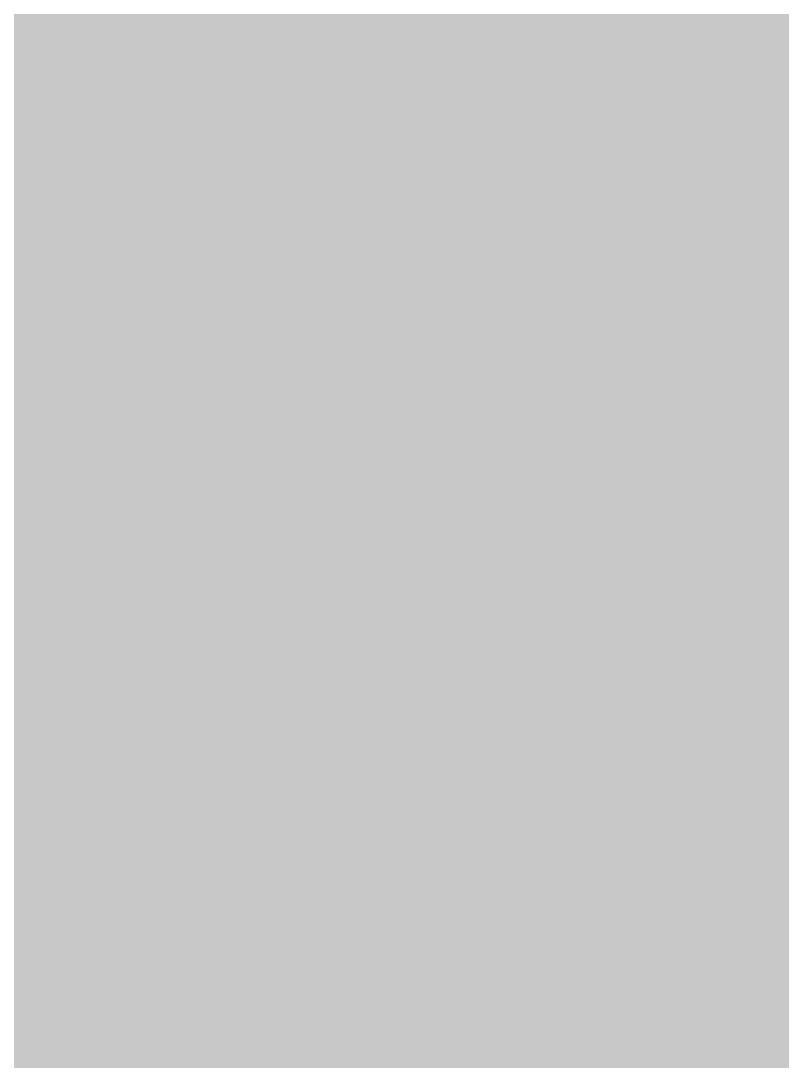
# Model space of a CAD drawing. Extents: x -3 to 92, y -53 to 125.
# Drawn here: x 10.93 to 19, y 78.56 to 89.59 of the extents above; entities that cross this region are included whole.
import ezdxf

# ---------------------------------------------------------------- set-up
doc = ezdxf.new("R2010")
doc.units = 0
doc.header["$MEASUREMENT"] = 0
doc.layers.get('0').update_dxf_attribs({"linetype": 'CONTINUOUS'})
for name, color, linetype in [('23-325-0_AST', 7, 'CONTINUOUS'), ('23-325-0_BOT', 7, 'CONTINUOUS'), ('23-325-0_DRD', 2, 'CONTINUOUS'), ('23-325-0_IN1', 4, 'CONTINUOUS'), ('23-325-0_IN2', 3, 'CONTINUOUS'), ('23-325-0_SMT', 10, 'CONTINUOUS'), ('23-325-0_SPT', 14, 'CONTINUOUS'), ('23-325-0_SST', 9, 'CONTINUOUS'), ('23-325-0_TOP', 12, 'CONTINUOUS'), ('THRUHOLE_TAP', 8, 'CONTINUOUS')]:
    doc.layers.add(name, color=color, linetype=linetype)

# ---------------------------------------------------------------- blocks, each defined once
blk = doc.blocks.new('RECTANGLE_43')
blk.add_solid([(1.09982, 0.8001), (1.09982, -0.8001), (-1.09982, 0.8001), (-1.09982, -0.8001)])
blk = doc.blocks.new('ROUND_68')
at = {"const_width": 0.29972}
blk.add_lwpolyline([(-0.14986, 0, 1), (0.14986, 0, 1)], format="xyb", close=True, dxfattribs=at)
blk = doc.blocks.new('ROUND_78')
at = {"const_width": 0.29972}
blk.add_lwpolyline([(-0.14986, 0, 1), (0.14986, 0, 1)], format="xyb", close=True, dxfattribs=at)
blk = doc.blocks.new('ROUND_84')
at = {"const_width": 0.10033}
blk.add_lwpolyline([(-0.050164, 0, 1), (0.050164, 0, 1)], format="xyb", close=True, dxfattribs=at)

msp = doc.modelspace()

# ---------------------------------------------------------------- linework, layer by layer
at = {"layer": '23-325-0_AST', "const_width": 0.1524}
for points in [[(9.0678, 87.45982), (9.0678, 88.15832), (15.0622, 88.15832), (15.0622, 87.45982)], [(17.19834, 86.82228), (17.36852, 86.8807), (17.36852, 87.2363), (17.19834, 87.29726), (16.86052, 87.29726), (16.69034, 87.17788), (16.69034, 86.82228), (16.35252, 86.82228), (16.35252, 87.29726)], [(16.35252, 86.45906), (17.19834, 86.45906), (17.36852, 86.3981), (16.86052, 86.2203)], [(16.69034, 86.2203), (16.86052, 86.2203), (17.36852, 86.0425), (17.19834, 85.98408), (16.35252, 85.98408)], [(16.5227, 85.62086), (16.35252, 85.5599), (16.35252, 85.2043), (16.5227, 85.14588), (16.69034, 85.14588), (16.86052, 85.2043), (16.86052, 85.5599), (17.0307, 85.62086), (17.19834, 85.62086), (17.36852, 85.5599), (17.36852, 85.2043), (17.19834, 85.14588)], [(9.0678, 85.26018), (9.0678, 84.56168), (15.0622, 84.56168), (15.0622, 85.36178)], [(9.0678, 81.74482), (9.0678, 82.44332), (15.0622, 82.44332), (15.0622, 81.74482)], [(17.19834, 81.36128), (17.36852, 81.48066), (17.36852, 81.71688), (17.19834, 81.83626), (17.0307, 81.83626), (16.69034, 81.5975), (16.35252, 81.83626), (16.35252, 81.36128)], [(16.35252, 80.99806), (17.19834, 80.99806), (17.36852, 80.9371), (16.86052, 80.7593)], [(16.69034, 80.7593), (16.86052, 80.7593), (17.36852, 80.5815), (17.19834, 80.52308), (16.35252, 80.52308)], [(16.5227, 80.15986), (16.35252, 80.0989), (16.35252, 79.7433), (16.5227, 79.68488), (16.69034, 79.68488), (16.86052, 79.7433), (16.86052, 80.0989), (17.0307, 80.15986), (17.19834, 80.15986), (17.36852, 80.0989), (17.36852, 79.7433), (17.19834, 79.68488)], [(9.0678, 79.54518), (9.0678, 78.84668), (15.0622, 78.84668), (15.0622, 79.64678)]]:
    msp.add_lwpolyline(points, dxfattribs=at)
for points in [[(12.065, 87.35822, 0.4142136), (11.06678, 86.36)], [(13.06322, 86.36, 0.4142136), (12.065, 87.35822)], [(11.06678, 86.36, 0.4142136), (12.065, 85.36178)], [(12.065, 85.36178, 0.4142136), (13.06322, 86.36)], [(12.065, 81.64322, 0.4142136), (11.06678, 80.645)], [(13.06322, 80.645, 0.4142136), (12.065, 81.64322)], [(11.06678, 80.645, 0.4142136), (12.065, 79.64678)], [(12.065, 79.64678, 0.4142136), (13.06322, 80.645)]]:
    msp.add_lwpolyline(points, format="xyb", dxfattribs=at)
at = {"layer": '23-325-0_BOT'}
for points, const_width in [([(12.0142, 124.46), (12.0142, 58.27522)], 0.254), ([(12.2428, 124.46), (12.2428, 58.03138)], 0.254), ([(12.4714, 124.46), (12.4714, 46.101)], 0.254), ([(12.7, 124.46), (12.7, 46.101)], 0.254), ([(12.9286, 124.46), (12.9286, 46.101)], 0.254), ([(13.1572, 124.46), (13.1572, 46.101)], 0.254), ([(13.3858, 124.46), (13.3858, 46.101)], 0.254), ([(13.6144, 124.46), (13.6144, 46.101)], 0.254), ([(13.843, 124.46), (13.843, 46.101)], 0.254), ([(14.0716, 124.46), (14.0716, 60.02528)], 0.254), ([(14.3002, 124.46), (14.3002, 60.24118)], 0.254), ([(14.5288, 124.46), (14.5288, 60.31484)], 0.254), ([(14.7574, 124.46), (14.7574, 60.2996)], 0.254), ([(14.986, 124.46), (14.986, 60.19038)], 0.254), ([(15.2146, 124.46), (15.2146, 59.84748)], 0.254), ([(15.4432, 124.46), (15.4432, 54.8259)], 0.254), ([(15.6718, 124.46), (15.6718, 54.6862)], 0.254), ([(15.9004, 124.46), (15.9004, 46.101)], 0.254), ([(16.129, 124.46), (16.129, 46.101)], 0.254), ([(16.3576, 124.46), (16.3576, 46.101)], 0.254), ([(16.5862, 124.46), (16.5862, 46.101)], 0.254), ([(16.8148, 124.46), (16.8148, 46.101)], 0.254), ([(17.0434, 124.46), (17.0434, 46.101)], 0.254), ([(17.272, 124.46), (17.272, 46.101)], 0.254), ([(17.5006, 124.46), (17.5006, 46.101)], 0.254), ([(17.7292, 124.46), (17.7292, 46.101)], 0.254), ([(18.542, 52.832), (18.542, 106.172), (20.32, 107.95)], 0.635), ([(17.8943, 106.172), (17.8943, 52.832)], 0.254), ([(11.303, 69.215), (11.3538, 69.2658), (11.3538, 94.2848)], 0.635), ([(12.0015, 94.2848), (12.0015, 69.2658)], 0.254), ([(17.8943, 89.6112), (12.0015, 89.6112)], 0.254), ([(17.8943, 89.3826), (12.0015, 89.3826)], 0.254), ([(17.8943, 89.154), (12.0015, 89.154)], 0.254), ([(17.8943, 88.9254), (12.0015, 88.9254)], 0.254), ([(17.8943, 88.6968), (12.0015, 88.6968)], 0.254), ([(17.8943, 88.4682), (12.0015, 88.4682)], 0.254), ([(17.8943, 88.2396), (12.0015, 88.2396)], 0.254), ([(17.8943, 88.011), (12.0015, 88.011)], 0.254), ([(17.8943, 87.7824), (12.0015, 87.7824)], 0.254), ([(17.8943, 87.5538), (12.0015, 87.5538)], 0.254), ([(17.8943, 87.3252), (12.0015, 87.3252)], 0.254), ([(17.8943, 87.0966), (12.0015, 87.0966)], 0.254), ([(17.8943, 86.868), (12.0015, 86.868)], 0.254), ([(17.8943, 86.6394), (12.0015, 86.6394)], 0.254), ([(17.8943, 86.4108), (12.0015, 86.4108)], 0.254), ([(17.8943, 86.1822), (12.0015, 86.1822)], 0.254), ([(17.8943, 85.9536), (12.0015, 85.9536)], 0.254), ([(17.8943, 85.725), (12.0015, 85.725)], 0.254), ([(17.8943, 85.4964), (12.0015, 85.4964)], 0.254), ([(17.8943, 85.2678), (12.0015, 85.2678)], 0.254), ([(17.8943, 85.0392), (12.0015, 85.0392)], 0.254), ([(17.8943, 84.8106), (12.0015, 84.8106)], 0.254), ([(17.8943, 84.582), (12.0015, 84.582)], 0.254), ([(17.8943, 84.3534), (12.0015, 84.3534)], 0.254), ([(17.8943, 84.1248), (12.0015, 84.1248)], 0.254), ([(17.8943, 83.8962), (12.0015, 83.8962)], 0.254), ([(17.8943, 83.6676), (12.0015, 83.6676)], 0.254), ([(17.8943, 83.439), (12.0015, 83.439)], 0.254), ([(17.8943, 83.2104), (12.0015, 83.2104)], 0.254), ([(17.8943, 82.9818), (12.0015, 82.9818)], 0.254), ([(17.8943, 82.7532), (12.0015, 82.7532)], 0.254), ([(17.8943, 82.5246), (12.0015, 82.5246)], 0.254), ([(17.8943, 82.296), (12.0015, 82.296)], 0.254), ([(17.8943, 82.0674), (12.0015, 82.0674)], 0.254), ([(17.8943, 81.8388), (12.0015, 81.8388)], 0.254), ([(17.8943, 81.6102), (12.0015, 81.6102)], 0.254), ([(17.8943, 81.3816), (12.0015, 81.3816)], 0.254), ([(17.8943, 81.153), (12.0015, 81.153)], 0.254), ([(17.8943, 80.9244), (12.0015, 80.9244)], 0.254), ([(17.8943, 80.6958), (12.0015, 80.6958)], 0.254), ([(17.8943, 80.4672), (12.0015, 80.4672)], 0.254), ([(17.8943, 80.2386), (12.0015, 80.2386)], 0.254), ([(17.8943, 80.01), (12.0015, 80.01)], 0.254), ([(17.8943, 79.7814), (12.0015, 79.7814)], 0.254), ([(17.8943, 79.5528), (12.0015, 79.5528)], 0.254), ([(17.8943, 79.3242), (12.0015, 79.3242)], 0.254), ([(17.8943, 79.0956), (12.0015, 79.0956)], 0.254), ([(17.8943, 78.867), (12.0015, 78.867)], 0.254), ([(17.8943, 78.6384), (12.0015, 78.6384)], 0.254)]:
    msp.add_lwpolyline(points, dxfattribs=dict(at, const_width=const_width))
at = {"layer": '23-325-0_DRD', "const_width": 0.254}
for points in [[(13.335, 86.995), (12.065, 85.725)], [(13.335, 85.725), (12.065, 86.995)], [(13.335, 86.995), (12.065, 85.725)], [(13.335, 85.725), (12.065, 86.995)], [(13.335, 86.995), (12.065, 85.725)], [(13.335, 85.725), (12.065, 86.995)], [(17.526, 86.995), (16.256, 85.725)], [(17.526, 85.725), (16.256, 86.995)], [(13.335, 81.28), (12.065, 80.01)], [(13.335, 80.01), (12.065, 81.28)], [(13.335, 81.28), (12.065, 80.01)], [(13.335, 80.01), (12.065, 81.28)], [(13.335, 81.28), (12.065, 80.01)], [(13.335, 80.01), (12.065, 81.28)], [(17.653, 81.28), (16.383, 80.01)], [(17.653, 80.01), (16.383, 81.28)]]:
    msp.add_lwpolyline(points, dxfattribs=at)
at = {"layer": '23-325-0_IN1', "const_width": 0.254}
for points in [[(11.9888, 124.46), (11.9888, 75.3618)], [(13.589, 124.46), (13.589, -4.572)], [(13.8176, 124.46), (13.8176, -4.572)], [(14.0462, 124.46), (14.0462, -4.572)], [(14.2748, 124.46), (14.2748, -4.572)], [(14.5034, 124.46), (14.5034, -4.572)], [(14.732, 124.46), (14.732, 54.59984)], [(14.9606, 124.46), (14.9606, 54.79288)], [(15.1892, 124.46), (15.1892, 54.85638)], [(15.4178, 124.46), (15.4178, 54.83352)], [(15.6464, 124.46), (15.6464, 54.70906)], [(15.875, 124.46), (15.875, -4.572)], [(16.1036, 124.46), (16.1036, -4.572)], [(17.9324, 124.46), (17.9324, 68.76288)], [(18.161, 124.46), (18.161, 68.56984)], [(18.3896, 124.46), (18.3896, 53.4416)], [(18.6182, 124.46), (18.6182, 53.45684)], [(18.8468, 124.46), (18.8468, 53.38318)], [(19.0754, 124.46), (19.0754, 53.16728)], [(16.3322, 104.95026), (16.3322, 86.64956)], [(13.3604, 104.9274), (13.3604, -4.572)], [(10.8458, 93.91142), (10.8458, 69.6468)], [(11.0744, 93.72092), (11.0744, 69.80174)], [(11.7602, 93.8022), (11.7602, 69.6468)], [(11.303, 93.65742), (11.303, 69.84492)], [(11.5316, 93.68028), (11.5316, 69.80174)], [(16.5608, 92.47378), (16.5608, 86.89594)], [(17.7038, 92.4179), (17.7038, 68.82638)], [(12.2174, 92.3036), (12.2174, 86.76386)], [(13.1318, 92.25026), (13.1318, 86.8172)], [(16.7894, 92.1893), (16.7894, 86.9823)], [(17.4752, 92.17406), (17.4752, 86.59622)], [(12.446, 92.13342), (12.446, 86.93658)], [(12.6746, 92.08008), (12.6746, 86.98992)], [(12.9032, 92.1131), (12.9032, 86.9569)], [(17.018, 92.09278), (17.018, 86.97722)], [(17.2466, 92.0877), (17.2466, 86.8807)], [(30.19806, 89.6112), (-2.413, 89.6112)], [(30.1117, 89.3826), (5.29336, 89.3826)], [(30.11678, 89.154), (5.53974, 89.154)], [(21.92274, 88.9254), (5.6261, 88.9254)], [(21.42998, 88.6968), (7.02056, 88.6968)], [(21.19122, 88.4682), (7.26694, 88.4682)], [(21.04136, 88.2396), (7.3533, 88.2396)], [(20.94992, 88.011), (7.34822, 88.011)], [(20.9042, 87.7824), (7.2517, 87.7824)], [(20.89658, 87.5538), (6.96722, 87.5538)], [(20.9296, 87.3252), (-2.413, 87.3252)], [(21.0058, 87.0966), (-2.413, 87.0966)], [(12.32662, 86.868), (-2.413, 86.868)], [(16.51762, 86.868), (13.07084, 86.868)], [(21.13534, 86.868), (17.26184, 86.868)], [(12.13612, 86.6394), (-2.413, 86.6394)], [(16.32712, 86.6394), (13.26388, 86.6394)], [(21.336, 86.6394), (17.45488, 86.6394)], [(12.07262, 86.4108), (-2.413, 86.4108)], [(16.26362, 86.4108), (13.32738, 86.4108)], [(21.6916, 86.4108), (17.51838, 86.4108)], [(12.09548, 86.1822), (-2.413, 86.1822)], [(16.28648, 86.1822), (13.30452, 86.1822)], [(17.4752, 86.12378), (17.4752, 81.0768)], [(54.89448, 86.1822), (17.49552, 86.1822)], [(16.3322, 86.0679), (16.3322, 75.3872)], [(12.2174, 85.9536), (-2.413, 85.9536)], [(12.2174, 85.9536), (12.2174, 81.04886)], [(13.1318, 85.90026), (13.1318, 81.1022)], [(16.4084, 85.9536), (13.18006, 85.9536)], [(55.0164, 85.9536), (17.37106, 85.9536)], [(12.446, 85.78342), (12.446, 81.22158)], [(12.9032, 85.7631), (12.9032, 81.2419)], [(16.5608, 85.82406), (16.5608, 81.0768)], [(17.2466, 85.8393), (17.2466, 81.23174)], [(58.35904, 85.725), (-2.413, 85.725)], [(12.6746, 85.73008), (12.6746, 81.27492)], [(16.7894, 85.7377), (16.7894, 81.23174)], [(17.018, 85.74278), (17.018, 81.27492)], [(58.35904, 85.4964), (-2.413, 85.4964)], [(58.35904, 85.2678), (-2.413, 85.2678)], [(72.42302, 85.0392), (-2.413, 85.0392)], [(28.0416, 84.8106), (-2.413, 84.8106)], [(27.87142, 84.582), (-2.413, 84.582)], [(27.81808, 84.3534), (-2.413, 84.3534)], [(27.8511, 84.1248), (6.25856, 84.1248)], [(27.98826, 83.8962), (6.50494, 83.8962)], [(62.36208, 83.6676), (6.5913, 83.6676)], [(62.41542, 83.439), (6.58622, 83.439)], [(21.92274, 83.2104), (7.70128, 83.2104)], [(21.42998, 82.9818), (7.91718, 82.9818)], [(21.19122, 82.7532), (7.99084, 82.7532)], [(21.04136, 82.5246), (7.9756, 82.5246)], [(20.94992, 82.296), (7.86638, 82.296)], [(20.9042, 82.0674), (7.52348, 82.0674)], [(20.89658, 81.8388), (-2.413, 81.8388)], [(20.9296, 81.6102), (-2.413, 81.6102)], [(21.0058, 81.3816), (-2.413, 81.3816)], [(12.32662, 81.153), (-2.413, 81.153)], [(16.64462, 81.153), (13.07084, 81.153)], [(21.13534, 81.153), (17.38884, 81.153)], [(12.13612, 80.9244), (-2.413, 80.9244)], [(16.45412, 80.9244), (13.26388, 80.9244)], [(21.336, 80.9244), (17.58188, 80.9244)], [(12.07262, 80.6958), (-2.413, 80.6958)], [(16.39062, 80.6958), (13.32738, 80.6958)], [(21.6916, 80.6958), (17.64538, 80.6958)], [(12.09548, 80.4672), (-2.413, 80.4672)], [(16.41348, 80.4672), (13.30452, 80.4672)], [(44.40682, 80.4672), (17.62252, 80.4672)], [(12.2174, 80.2386), (-2.413, 80.2386)], [(12.2174, 80.2386), (12.2174, 75.51674)], [(13.1318, 80.18526), (13.1318, -4.572)], [(16.5354, 80.2386), (13.18006, 80.2386)], [(16.5608, 80.21066), (16.5608, 75.5269)], [(17.4752, 80.21066), (17.4752, 68.80352)], [(44.62272, 80.2386), (17.49806, 80.2386)], [(12.446, 80.06842), (12.446, 75.55992)], [(12.9032, 80.0481), (12.9032, 75.3618)], [(16.7894, 80.05826), (16.7894, 75.55992)], [(17.2466, 80.05826), (17.2466, 75.33386)], [(72.47636, 80.01), (-2.413, 80.01)], [(12.6746, 80.01508), (12.6746, 75.51674)], [(17.018, 80.01508), (17.018, 75.50658)], [(72.29094, 79.7814), (-2.413, 79.7814)], [(72.20458, 79.5528), (-2.413, 79.5528)], [(70.12178, 79.3242), (8.6868, 79.3242)], [(30.06598, 79.0956), (8.84174, 79.0956)], [(29.72308, 78.867), (8.88492, 78.867)], [(29.61386, 78.6384), (8.84174, 78.6384)]]:
    msp.add_lwpolyline(points, dxfattribs=at)
for points in [[(12.7, 86.98992, 0.4142136), (12.07008, 86.36)], [(13.32992, 86.36, 0.4142136), (12.7, 86.98992)], [(16.891, 86.98992, 0.4142136), (16.26108, 86.36)], [(17.52092, 86.36, 0.4142136), (16.891, 86.98992)], [(12.07008, 86.36, 0.4142136), (12.7, 85.73008)], [(12.7, 85.73008, 0.4142136), (13.32992, 86.36)], [(16.26108, 86.36, 0.4142136), (16.891, 85.73008)], [(16.891, 85.73008, 0.4142136), (17.52092, 86.36)], [(12.7, 81.27492, 0.4142136), (12.07008, 80.645)], [(12.7, 81.27492, 0.4142136), (12.07008, 80.645)], [(13.32992, 80.645, 0.4142136), (12.7, 81.27492)], [(13.32992, 80.645, 0.4142136), (12.7, 81.27492)], [(17.018, 81.27492, 0.4142136), (16.38808, 80.645)], [(17.64792, 80.645, 0.4142136), (17.018, 81.27492)], [(12.07008, 80.645, 0.4142136), (12.7, 80.01508)], [(12.07008, 80.645, 0.4142136), (12.7, 80.01508)], [(12.7, 80.01508, 0.4142136), (13.32992, 80.645)], [(12.7, 80.01508, 0.4142136), (13.32992, 80.645)], [(16.38808, 80.645, 0.4142136), (17.018, 80.01508)], [(17.018, 80.01508, 0.4142136), (17.64792, 80.645)]]:
    msp.add_lwpolyline(points, format="xyb", dxfattribs=at)
at = {"layer": '23-325-0_SST', "const_width": 0.1524}
for points in [[(17.272, 88.138), (17.272, 89.916), (19.304, 89.916)], [(10.63752, 88.72728), (10.69594, 88.5571), (11.05154, 88.5571), (11.1125, 88.72728), (11.1125, 89.0651), (10.99312, 89.23528), (10.63752, 89.23528), (10.63752, 89.5731), (11.1125, 89.5731)], [(15.0622, 87.45982), (15.0622, 88.15832), (9.0678, 88.15832), (9.0678, 87.45982)], [(18.47342, 87.13978), (19.48942, 87.64778)], [(19.48942, 87.13978), (18.47342, 87.64778)], [(17.58442, 85.40242), (16.56842, 85.40242), (16.7386, 85.5726), (17.41678, 85.91042), (17.58442, 86.0806), (16.56842, 86.0806)], [(15.0622, 85.36178), (15.0622, 84.56168), (9.0678, 84.56168), (9.0678, 85.26018)], [(17.07642, 85.0138), (17.07642, 84.5058), (17.2466, 84.33562), (17.41678, 84.33562), (17.58442, 84.5058), (17.58442, 85.0138), (16.56842, 85.0138)], [(17.58442, 83.26882), (16.7386, 83.26882), (16.56842, 83.35518), (16.56842, 83.86318), (16.7386, 83.947), (17.58442, 83.947)], [(10.89152, 82.88528), (11.0109, 82.7151), (11.24712, 82.7151), (11.3665, 82.88528), (11.3665, 83.05546), (11.12774, 83.39328), (11.3665, 83.7311), (10.89152, 83.7311)], [(15.0622, 81.74482), (15.0622, 82.44332), (9.0678, 82.44332), (9.0678, 81.74482)], [(19.48942, 81.33842), (18.98142, 81.59242), (18.98142, 81.7626), (19.48942, 82.0166)], [(18.47342, 81.67878), (18.98142, 81.67878)], [(16.56842, 80.84058), (16.56842, 81.34858), (17.58442, 80.84058), (17.58442, 81.34858)], [(16.56842, 79.77378), (16.56842, 80.44942), (17.58442, 80.44942), (17.58442, 79.77378)], [(17.07642, 79.94142), (17.07642, 80.44942)], [(15.0622, 79.64678), (15.0622, 78.84668), (9.0678, 78.84668), (9.0678, 79.54518)], [(17.07642, 79.38262), (17.07642, 78.87462), (17.2466, 78.70698), (17.41678, 78.70698), (17.58442, 78.87462), (17.58442, 79.38262), (16.56842, 79.38262)], [(17.07642, 78.96098), (16.56842, 78.70698)]]:
    msp.add_lwpolyline(points, dxfattribs=at)
for points in [[(12.065, 87.35822, 0.4142136), (11.06678, 86.36)], [(13.06322, 86.36, 0.4142136), (12.065, 87.35822)], [(11.06678, 86.36, 0.4142136), (12.065, 85.36178)], [(12.065, 85.36178, 0.4142136), (13.06322, 86.36)], [(12.065, 81.64322, 0.4142136), (11.06678, 80.645)], [(13.06322, 80.645, 0.4142136), (12.065, 81.64322)], [(11.06678, 80.645, 0.4142136), (12.065, 79.64678)], [(12.065, 79.64678, 0.4142136), (13.06322, 80.645)]]:
    msp.add_lwpolyline(points, format="xyb", dxfattribs=at)
at = {"layer": '23-325-0_TOP'}
for points, const_width in [([(21.0312, 89.281), (12.192, 89.281)], 0.254), ([(5.0038, 88.8238), (21.0312, 88.8238), (22.225, 87.63)], 0.254), ([(6.731, 88.138), (6.858, 88.265), (18.669, 88.265), (20.701, 86.233), (23.368, 86.233), (24.765, 87.63)], 0.254), ([(18.5039, 87.7824), (7.2517, 87.7824)], 0.254), ([(18.4785, 87.8078), (7.26694, 87.8078)], 0.254), ([(10.8458, 87.8078), (10.8458, 86.2076)], 0.254), ([(11.0744, 87.8078), (11.0744, 85.979)], 0.254), ([(11.303, 87.8078), (11.303, 85.7504)], 0.254), ([(11.5316, 87.8078), (11.5316, 85.5218)], 0.254), ([(11.7602, 87.8078), (11.7602, 85.2932)], 0.254), ([(11.9888, 87.8078), (11.9888, 85.0646)], 0.254), ([(12.2174, 87.8078), (12.2174, 84.9757)], 0.254), ([(12.446, 87.8078), (12.446, 84.9757)], 0.254), ([(12.6746, 87.8078), (12.6746, 84.9757)], 0.254), ([(12.9032, 87.8078), (12.9032, 84.9757)], 0.254), ([(13.1318, 87.8078), (13.1318, 84.9757)], 0.254), ([(13.3604, 87.8078), (13.3604, 87.4903)], 0.254), ([(13.589, 87.8078), (13.589, 87.4903)], 0.254), ([(13.8176, 87.8078), (13.8176, 87.4903)], 0.254), ([(14.0462, 87.8078), (14.0462, 87.4903)], 0.254), ([(14.2748, 87.8078), (14.2748, 87.4903)], 0.254), ([(14.5034, 87.8078), (14.5034, 87.4903)], 0.254), ([(14.732, 87.8078), (14.732, 87.4903)], 0.254), ([(14.9606, 87.8078), (14.9606, 87.4903)], 0.254), ([(15.1892, 87.8078), (15.1892, 87.4903)], 0.254), ([(15.4178, 87.8078), (15.4178, 87.4903)], 0.254), ([(15.6464, 87.8078), (15.6464, 87.4903)], 0.254), ([(15.875, 87.8078), (15.875, 87.4903)], 0.254), ([(16.1036, 87.8078), (16.1036, 87.4903)], 0.254), ([(16.3322, 87.8078), (16.3322, 84.9757)], 0.254), ([(16.5608, 87.8078), (16.5608, 84.9757)], 0.254), ([(16.7894, 87.8078), (16.7894, 84.9757)], 0.254), ([(17.018, 87.8078), (17.018, 84.9757)], 0.254), ([(17.2466, 87.8078), (17.2466, 84.9757)], 0.254), ([(17.4752, 87.8078), (17.4752, 84.9757)], 0.254), ([(17.7038, 87.8078), (17.7038, 84.9757)], 0.254), ([(17.9324, 87.8078), (17.9324, 84.9757)], 0.254), ([(18.161, 87.8078), (18.161, 84.9757)], 0.254), ([(18.3896, 87.8078), (18.3896, 84.9757)], 0.254), ([(18.4785, 87.8078), (20.37842, 85.91042)], 0.254), ([(18.6182, 87.6681), (18.6182, 84.9757)], 0.254), ([(18.7325, 87.5538), (6.96722, 87.5538)], 0.254), ([(16.19504, 87.4903), (13.335, 87.4903), (13.335, 85.2297)], 0.254), ([(14.76502, 87.4903), (14.76502, 86.36)], 0.254), ([(16.19504, 87.4903), (16.19504, 85.2297)], 0.254), ([(18.8468, 87.4395), (18.8468, 84.9757)], 0.254), ([(13.335, 87.3252), (10.795, 87.3252)], 0.254), ([(18.9611, 87.3252), (16.19504, 87.3252)], 0.254), ([(19.0754, 87.2109), (19.0754, 84.9757)], 0.254), ([(13.335, 87.0966), (10.795, 87.0966)], 0.254), ([(19.1897, 87.0966), (16.19504, 87.0966)], 0.254), ([(13.335, 86.868), (10.795, 86.868)], 0.254), ([(19.4183, 86.868), (16.19504, 86.868)], 0.254), ([(13.335, 86.6394), (10.795, 86.6394)], 0.254), ([(19.6469, 86.6394), (16.19504, 86.6394)], 0.254), ([(9.36498, 86.36), (9.779, 86.36), (11.811, 84.328), (28.448, 84.328)], 0.635), ([(29.21, 83.566), (28.448, 84.328), (11.811, 84.328), (9.779, 86.36), (9.36498, 86.36)], 0.635), ([(13.335, 86.4108), (10.795, 86.4108)], 0.254), ([(14.76502, 86.36), (12.7, 86.36)], 0.254), ([(14.76502, 86.36), (12.7, 86.36)], 0.254), ([(14.76502, 86.36), (12.7, 86.36)], 0.254), ([(13.335, 86.36), (14.76502, 86.36)], 0.254), ([(16.891, 86.36), (14.76502, 86.36)], 0.254), ([(14.76502, 85.2297), (14.76502, 86.36)], 0.254), ([(16.19504, 86.36), (14.76502, 86.36)], 0.254), ([(19.8755, 86.4108), (16.19504, 86.4108)], 0.254), ([(10.795, 86.2584), (12.0777, 84.9757)], 0.254), ([(10.795, 86.2584), (12.0777, 84.9757)], 0.254), ([(13.335, 86.1822), (10.8712, 86.1822)], 0.254), ([(20.1041, 86.1822), (16.19504, 86.1822)], 0.254), ([(13.335, 85.9536), (11.0998, 85.9536)], 0.254), ([(20.3327, 85.9536), (16.19504, 85.9536)], 0.254), ([(13.335, 85.725), (11.3284, 85.725)], 0.254), ([(31.87446, 85.725), (16.19504, 85.725)], 0.254), ([(13.335, 85.4964), (11.557, 85.4964)], 0.254), ([(31.64586, 85.4964), (16.19504, 85.4964)], 0.254), ([(9.99236, 85.2297), (11.19886, 84.0232)], 0.254), ([(9.99236, 85.2297), (11.19886, 84.0232)], 0.254), ([(13.335, 85.2678), (11.7856, 85.2678)], 0.254), ([(16.19504, 85.2297), (13.335, 85.2297)], 0.254), ([(13.3604, 85.2297), (13.3604, 84.9757)], 0.254), ([(13.589, 85.2297), (13.589, 84.9757)], 0.254), ([(13.8176, 85.2297), (13.8176, 84.9757)], 0.254), ([(14.0462, 85.2297), (14.0462, 84.9757)], 0.254), ([(14.2748, 85.2297), (14.2748, 84.9757)], 0.254), ([(14.5034, 85.2297), (14.5034, 84.9757)], 0.254), ([(14.732, 85.2297), (14.732, 84.9757)], 0.254), ([(14.9606, 85.2297), (14.9606, 84.9757)], 0.254), ([(15.1892, 85.2297), (15.1892, 84.9757)], 0.254), ([(15.4178, 85.2297), (15.4178, 84.9757)], 0.254), ([(15.6464, 85.2297), (15.6464, 84.9757)], 0.254), ([(15.875, 85.2297), (15.875, 84.9757)], 0.254), ([(16.1036, 85.2297), (16.1036, 84.9757)], 0.254), ([(31.41726, 85.2678), (16.19504, 85.2678)], 0.254), ([(31.10484, 85.0392), (12.0142, 85.0392)], 0.254), ([(28.448, 84.9757), (12.0777, 84.9757)], 0.254), ([(10.86866, 84.3534), (3.7592, 84.3534)], 0.254), ([(10.8458, 84.37626), (10.8458, 84.0232)], 0.254), ([(11.09726, 84.1248), (6.25856, 84.1248)], 0.254), ([(11.0744, 84.14766), (11.0744, 84.0232)], 0.254), ([(11.19886, 84.0232), (6.4008, 84.0232)], 0.254), ([(22.225, 81.915), (21.844, 81.915), (20.193, 83.566), (5.969, 83.566)], 0.254), ([(7.366, 82.677), (7.747, 83.058), (19.177, 83.058), (21.717, 80.518), (23.368, 80.518), (24.765, 81.915)], 0.254), ([(18.9865, 82.6008), (7.99084, 82.6008)], 0.254), ([(10.8458, 82.6008), (10.8458, 80.1116)], 0.254), ([(11.0744, 82.6008), (11.0744, 79.883)], 0.254), ([(11.303, 82.6008), (11.303, 79.6544)], 0.254), ([(11.5316, 82.6008), (11.5316, 79.4258)], 0.254), ([(11.7602, 82.6008), (11.7602, 79.1972)], 0.254), ([(11.9888, 82.6008), (11.9888, 79.1337)], 0.254), ([(12.2174, 82.6008), (12.2174, 79.1337)], 0.254), ([(12.446, 82.6008), (12.446, 79.1337)], 0.254), ([(12.6746, 82.6008), (12.6746, 79.1337)], 0.254), ([(12.9032, 82.6008), (12.9032, 79.1337)], 0.254), ([(13.1318, 82.6008), (13.1318, 79.1337)], 0.254), ([(13.3604, 82.6008), (13.3604, 81.7753)], 0.254), ([(13.589, 82.6008), (13.589, 81.7753)], 0.254), ([(13.8176, 82.6008), (13.8176, 81.7753)], 0.254), ([(14.0462, 82.6008), (14.0462, 81.7753)], 0.254), ([(14.2748, 82.6008), (14.2748, 81.7753)], 0.254), ([(14.5034, 82.6008), (14.5034, 81.7753)], 0.254), ([(14.732, 82.6008), (14.732, 81.7753)], 0.254), ([(14.9606, 82.6008), (14.9606, 81.7753)], 0.254), ([(15.1892, 82.6008), (15.1892, 81.7753)], 0.254), ([(15.4178, 82.6008), (15.4178, 81.7753)], 0.254), ([(15.6464, 82.6008), (15.6464, 81.7753)], 0.254), ([(15.875, 82.6008), (15.875, 81.7753)], 0.254), ([(16.1036, 82.6008), (16.1036, 81.7753)], 0.254), ([(16.3322, 82.6008), (16.3322, 79.1337)], 0.254), ([(16.5608, 82.6008), (16.5608, 79.1337)], 0.254), ([(16.7894, 82.6008), (16.7894, 79.1337)], 0.254), ([(17.018, 82.6008), (17.018, 79.1337)], 0.254), ([(17.2466, 82.6008), (17.2466, 79.1337)], 0.254), ([(17.4752, 82.6008), (17.4752, 79.1337)], 0.254), ([(17.7038, 82.6008), (17.7038, 79.1337)], 0.254), ([(17.9324, 82.6008), (17.9324, 79.1337)], 0.254), ([(18.161, 82.6008), (18.161, 79.1337)], 0.254), ([(18.3896, 82.6008), (18.3896, 79.1337)], 0.254), ([(18.6182, 82.6008), (18.6182, 79.1337)], 0.254), ([(18.8468, 82.6008), (18.8468, 79.1337)], 0.254), ([(18.9865, 82.6008), (21.39442, 80.19542)], 0.254), ([(19.0627, 82.5246), (7.9756, 82.5246)], 0.254), ([(19.0754, 82.5119), (19.0754, 79.1337)], 0.254), ([(19.2913, 82.296), (7.86638, 82.296)], 0.254), ([(19.5199, 82.0674), (7.52348, 82.0674)], 0.254), ([(19.7485, 81.8388), (6.1595, 81.8388)], 0.254), ([(16.19504, 81.7753), (13.335, 81.7753), (13.335, 79.5147)], 0.254), ([(14.76502, 81.7753), (14.76502, 80.645)], 0.254), ([(16.19504, 81.7753), (16.19504, 79.5147)], 0.254), ([(13.335, 81.6102), (10.795, 81.6102)], 0.254), ([(19.9771, 81.6102), (16.19504, 81.6102)], 0.254), ([(13.335, 81.3816), (10.795, 81.3816)], 0.254), ([(20.2057, 81.3816), (16.19504, 81.3816)], 0.254), ([(13.335, 81.153), (10.795, 81.153)], 0.254), ([(20.4343, 81.153), (16.19504, 81.153)], 0.254), ([(13.335, 80.9244), (10.795, 80.9244)], 0.254), ([(20.6629, 80.9244), (16.19504, 80.9244)], 0.254), ([(9.36498, 80.645), (9.398, 80.645), (11.557, 78.486), (30.226, 78.486), (32.258, 78.486), (33.147, 79.375), (33.38576, 79.375)], 0.635), ([(13.335, 80.6958), (10.795, 80.6958)], 0.254), ([(20.8915, 80.6958), (16.19504, 80.6958)], 0.254), ([(12.7, 80.645), (14.76502, 80.645)], 0.254), ([(12.7, 80.645), (14.76502, 80.645)], 0.254), ([(14.76502, 80.645), (12.7, 80.645)], 0.254), ([(13.335, 80.645), (14.76502, 80.645)], 0.254), ([(17.018, 80.645), (14.76502, 80.645)], 0.254), ([(14.76502, 79.5147), (14.76502, 80.645)], 0.254), ([(16.19504, 80.645), (14.76502, 80.645)], 0.254), ([(13.335, 80.4672), (10.795, 80.4672)], 0.254), ([(21.1201, 80.4672), (16.19504, 80.4672)], 0.254), ([(13.335, 80.2386), (10.795, 80.2386)], 0.254), ([(10.795, 80.1624), (11.8237, 79.1337)], 0.254), ([(21.3487, 80.2386), (16.19504, 80.2386)], 0.254), ([(13.335, 80.01), (10.9474, 80.01)], 0.254), ([(31.25724, 80.01), (16.19504, 80.01)], 0.254), ([(13.335, 79.7814), (11.176, 79.7814)], 0.254), ([(30.65526, 79.7814), (16.19504, 79.7814)], 0.254), ([(13.335, 79.5528), (11.4046, 79.5528)], 0.254), ([(16.19504, 79.5147), (13.335, 79.5147)], 0.254), ([(13.3604, 79.5147), (13.3604, 79.1337)], 0.254), ([(13.589, 79.5147), (13.589, 79.1337)], 0.254), ([(13.8176, 79.5147), (13.8176, 79.1337)], 0.254), ([(14.0462, 79.5147), (14.0462, 79.1337)], 0.254), ([(14.2748, 79.5147), (14.2748, 79.1337)], 0.254), ([(14.5034, 79.5147), (14.5034, 79.1337)], 0.254), ([(14.732, 79.5147), (14.732, 79.1337)], 0.254), ([(14.9606, 79.5147), (14.9606, 79.1337)], 0.254), ([(15.1892, 79.5147), (15.1892, 79.1337)], 0.254), ([(15.4178, 79.5147), (15.4178, 79.1337)], 0.254), ([(15.6464, 79.5147), (15.6464, 79.1337)], 0.254), ([(15.875, 79.5147), (15.875, 79.1337)], 0.254), ([(16.1036, 79.5147), (16.1036, 79.1337)], 0.254), ([(30.65526, 79.5528), (16.19504, 79.5528)], 0.254), ([(30.65526, 79.3242), (11.6332, 79.3242)], 0.254), ([(30.226, 79.1337), (11.8237, 79.1337)], 0.254)]:
    msp.add_lwpolyline(points, dxfattribs=dict(at, const_width=const_width))

# ---------------------------------------------------------------- block references
at = {"layer": '23-325-0_AST'}
for p in [(14.76502, 86.36), (14.76502, 80.645)]:
    msp.add_blockref('RECTANGLE_43', p, dxfattribs=at)
at = {"layer": '23-325-0_BOT'}
for p in [(12.7, 86.36), (16.891, 86.36), (12.7, 80.645), (17.018, 80.645)]:
    msp.add_blockref('ROUND_68', p, dxfattribs=at)
at = {"layer": '23-325-0_IN1'}
for p in [(12.7, 86.36), (16.891, 86.36), (12.7, 80.645), (17.018, 80.645)]:
    msp.add_blockref('ROUND_78', p, dxfattribs=at)
at = {"layer": '23-325-0_IN2'}
for name, p in [('ROUND_78', (12.7, 86.36)), ('ROUND_68', (16.891, 86.36)), ('ROUND_78', (12.7, 80.645)), ('ROUND_68', (17.018, 80.645))]:
    msp.add_blockref(name, p, dxfattribs=at)
at = {"layer": '23-325-0_SMT'}
for p in [(14.76502, 86.36), (14.76502, 80.645)]:
    msp.add_blockref('RECTANGLE_43', p, dxfattribs=at)
at = {"layer": '23-325-0_SPT'}
for p in [(14.76502, 86.36), (14.76502, 80.645)]:
    msp.add_blockref('RECTANGLE_43', p, dxfattribs=at)
at = {"layer": '23-325-0_TOP'}
for name, p in [('RECTANGLE_43', (14.76502, 86.36)), ('ROUND_68', (12.7, 86.36)), ('ROUND_68', (16.891, 86.36)), ('RECTANGLE_43', (14.76502, 80.645)), ('ROUND_68', (12.7, 80.645)), ('ROUND_68', (17.018, 80.645))]:
    msp.add_blockref(name, p, dxfattribs=at)
at = {"layer": 'THRUHOLE_TAP'}
for p in [(12.7, 86.36), (16.891, 86.36), (12.7, 80.645), (17.018, 80.645)]:
    msp.add_blockref('ROUND_84', p, dxfattribs=at)

doc.saveas('drawing.dxf')
